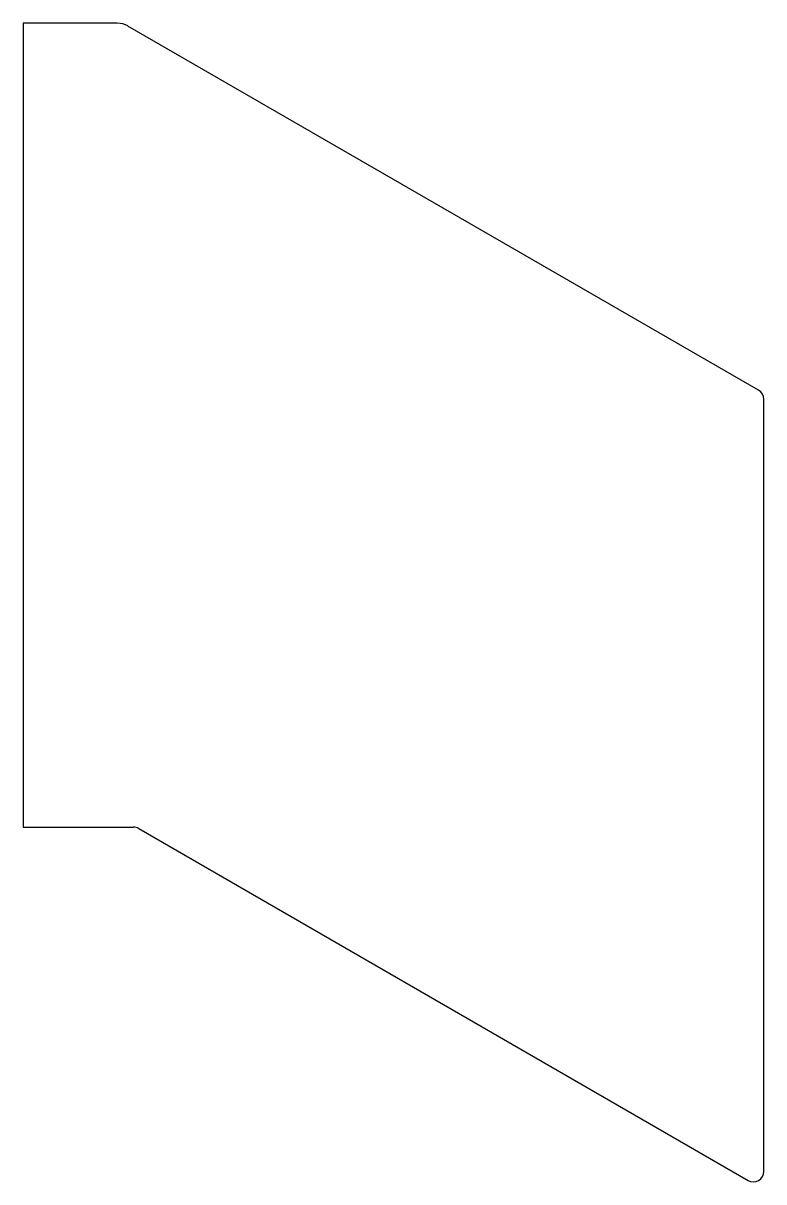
# Model space of a CAD drawing. Header units: millimetres. Extents: x 0 to 70, y -34 to 76.
import ezdxf

# ---------------------------------------------------------------- set-up
doc = ezdxf.new("R2010")
doc.units = ezdxf.units.MM

msp = doc.modelspace()

# ---------------------------------------------------------------- linework, layer by layer
at = {"color": 7, "linetype": 'Continuous', "lineweight": 25}
for p, q in [((8.96, 76.5), (0, 76.5)), ((0, 76.5), (0, 0)), ((70, 41.57), (9.96, 76.23)), ((70.5, -32.75), (70.5, 40.7)), ((0, 0), (10.5, 0)), ((11, -0.13), (69, -33.62))]:
    msp.add_line(p, q, dxfattribs=at)
for centre, radius, start, end in [((8.96, 74.5), 2, 60, 90), ((69.5, 40.7), 1, 0, 60), ((10.5, -1), 1, 60, 90), ((69.5, -32.75), 1, 240, 0)]:
    msp.add_arc(centre, radius, start, end, dxfattribs=at)

doc.saveas('drawing.dxf')
